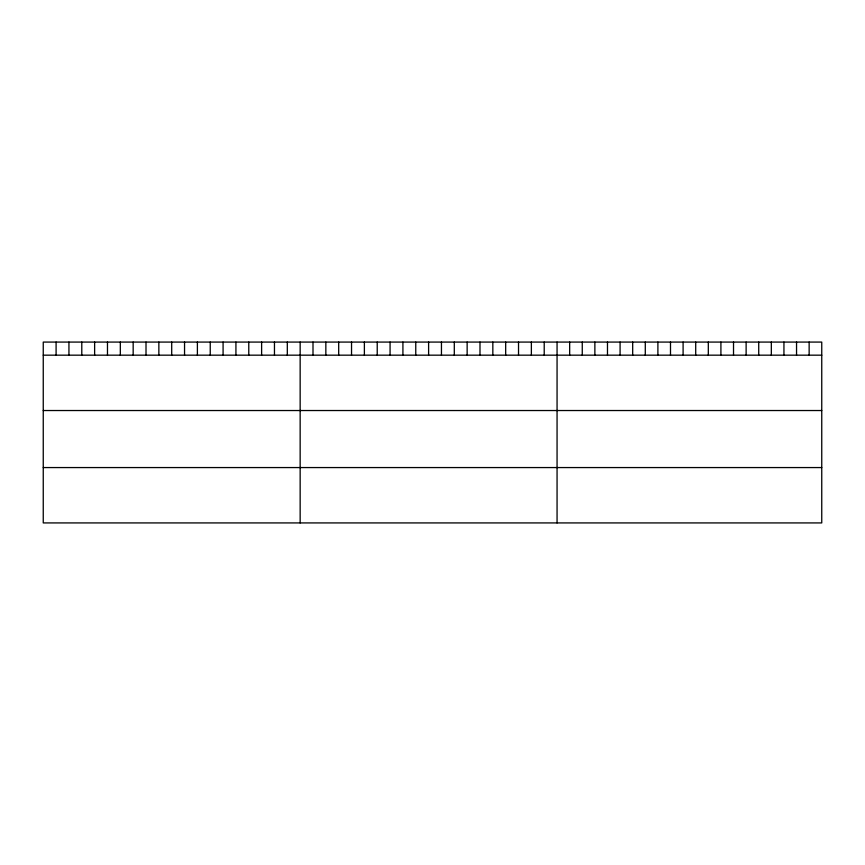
<?xml version="1.0" encoding="UTF-8"?>
<svg xmlns="http://www.w3.org/2000/svg" width="865" height="865" viewBox="0 0 865 865"><rect width="100%" height="100%" fill="white"/><g stroke="black" fill="none" stroke-linecap="round" stroke-linejoin="round"><path stroke-width="1.3" d="M821.75 355.169L821.75 522.925L43.25 522.925L43.25 342.075L821.75 342.075L821.75 355.169L43.25 355.169M43.25 410.529L821.75 410.529M43.25 467.565L821.75 467.565M809.143 342.075L809.143 355.169M796.546 342.075L796.546 355.169M783.939 342.075L783.939 355.169M771.331 342.075L771.331 355.169M758.724 342.075L758.724 355.169M746.127 342.075L746.127 355.169M733.52 342.075L733.52 355.169M720.913 342.075L720.913 355.169M708.316 342.075L708.316 355.169M695.709 342.075L695.709 355.169M683.101 342.075L683.101 355.169M670.494 342.075L670.494 355.169M657.897 342.075L657.897 355.169M645.29 342.075L645.29 355.169M632.683 342.075L632.683 355.169M620.086 342.075L620.086 355.169M607.479 342.075L607.479 355.169M594.871 342.075L594.871 355.169M582.264 342.075L582.264 355.169M569.667 342.075L569.667 355.169M557.06 342.075L557.06 522.925M544.215 342.075L544.215 355.169M531.37 342.075L531.37 355.169M518.524 342.075L518.524 355.169M505.679 342.075L505.679 355.169M492.834 342.075L492.834 355.169M479.989 342.075L479.989 355.169M467.143 342.075L467.143 355.169M454.298 342.075L454.298 355.169M441.453 342.075L441.453 355.169M428.608 342.075L428.608 355.169M415.762 342.075L415.762 355.169M402.917 342.075L402.917 355.169M390.072 342.075L390.072 355.169M377.226 342.075L377.226 355.169M364.381 342.075L364.381 355.169M351.536 342.075L351.536 355.169M338.691 342.075L338.691 355.169M325.846 342.075L325.846 355.169M313 342.075L313 355.169M300.155 342.075L300.155 522.925M287.31 342.075L287.31 355.169M274.464 342.075L274.464 355.169M261.619 342.075L261.619 355.169M248.774 342.075L248.774 355.169M235.929 342.075L235.929 355.169M223.084 342.075L223.084 355.169M210.238 342.075L210.238 355.169M197.393 342.075L197.393 355.169M184.548 342.075L184.548 355.169M171.703 342.075L171.703 355.169M158.857 342.075L158.857 355.169M146.012 342.075L146.012 355.169M133.167 342.075L133.167 355.169M120.322 342.075L120.322 355.169M107.476 342.075L107.476 355.169M94.631 342.075L94.631 355.169M81.786 342.075L81.786 355.169M68.941 342.075L68.941 355.169M56.095 342.075L56.095 355.169"/></g></svg>
